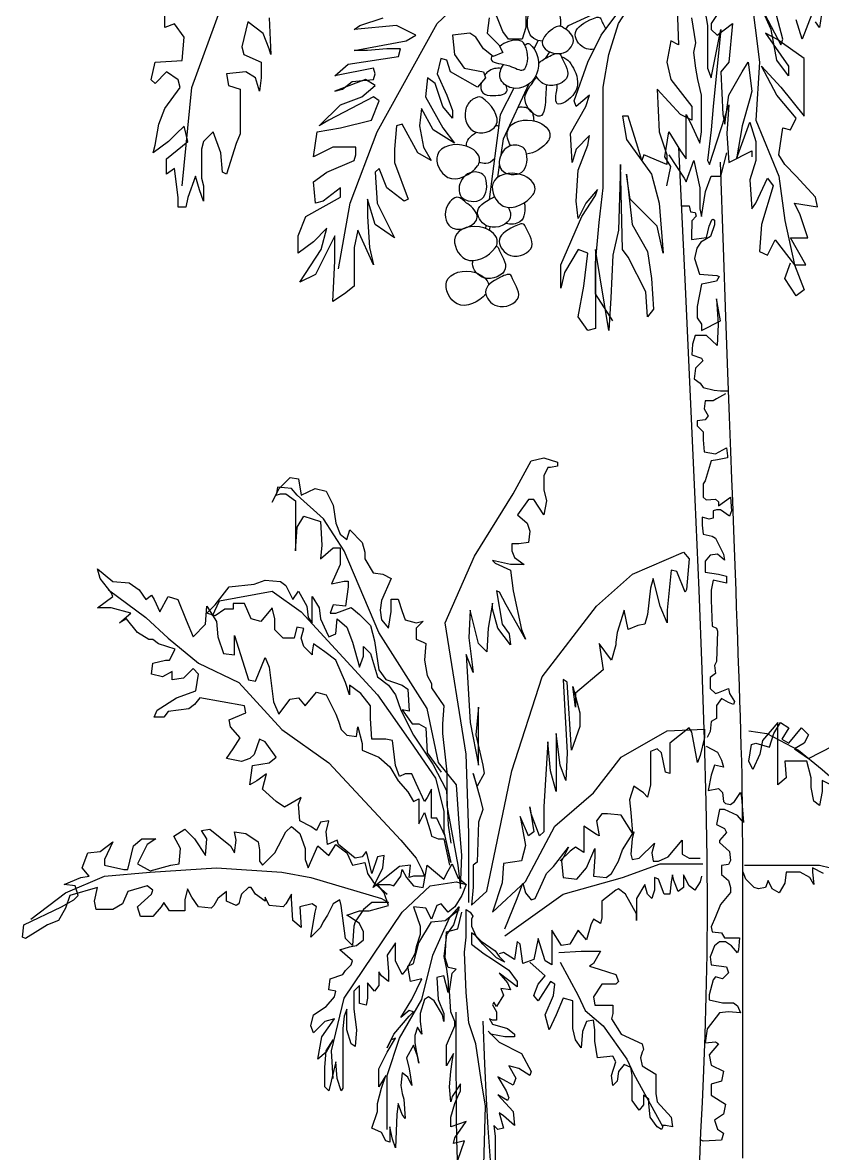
# Model space of a CAD drawing. Header units: metres. Extents: x -109 to 591, y -5 to 592.
# Drawn here: x 575.057 to 576.32, y 7.606 to 9.392 of the extents above; entities that cross this region are included whole.
import ezdxf

# ---------------------------------------------------------------- set-up
doc = ezdxf.new("R2010")
doc.units = ezdxf.units.M
doc.header["$LTSCALE"] = 0.03
doc.layers.add('ARBOLES', color=118, linetype='Continuous')

# ---------------------------------------------------------------- blocks, each defined once
blk = doc.blocks.new('palm1')
at = {"layer": 'ARBOLES', "color": 92}
for points in [[(296.4669, 22.1412), (296.4415, 22.2852), (296.3822, 22.4418), (296.2508, 22.6789), (296.0983, 22.8228)], [(296.056, 22.7085), (296.056, 22.6704), (296.0644, 22.645), (296.0941, 22.645), (296.1068, 22.6619), (296.1322, 22.7254)], [(296.1365, 22.6916), (296.1407, 22.6577), (296.1153, 22.6323), (296.1068, 22.6154), (296.128, 22.6069), (296.1492, 22.6238), (296.1661, 22.6492), (296.1788, 22.6577), (296.2169, 22.6535), (296.2127, 22.6111), (296.1915, 22.5815), (296.1492, 22.573), (296.1449, 22.5603), (296.1619, 22.5392), (296.2212, 22.573), (296.2297, 22.5984), (296.2424, 22.6027), (296.2508, 22.5688), (296.2297, 22.5222), (296.2169, 22.4884), (296.2169, 22.4714), (296.2381, 22.4968), (296.2551, 22.5476), (296.272, 22.5603), (296.2763, 22.518), (296.2381, 22.4503), (296.2127, 22.4164), (296.2593, 22.446), (296.2847, 22.4926), (296.289, 22.4545), (296.2805, 22.4079), (296.2635, 22.3783), (296.2932, 22.3952), (296.3271, 22.4587), (296.3398, 22.4545), (296.344, 22.4037), (296.344, 22.3741), (296.3144, 22.2936), (296.3229, 22.2894), (296.361, 22.319), (296.3779, 22.3614), (296.3864, 22.3529), (296.3822, 22.2852), (296.344, 22.209), (296.3864, 22.2386), (296.4033, 22.2936), (296.4033, 22.2555), (296.3991, 22.1878), (296.3906, 22.1497), (296.4245, 22.2259), (296.433, 22.1878), (296.433, 22.1497), (296.433, 22.1031), (296.4542, 22.0862), (296.4796, 22.0693), (296.4754, 22.1582), (296.4754, 22.2132), (296.5177, 22.1285), (296.5516, 22.1116), (296.505, 22.1836), (296.4923, 22.2301), (296.522, 22.2005), (296.5558, 22.1751), (296.5558, 22.2132), (296.5389, 22.2555), (296.4626, 22.2979), (296.4626, 22.319), (296.5008, 22.2894), (296.5177, 22.2852), (296.522, 22.3317), (296.4923, 22.3529), (296.433, 22.3783), (296.4288, 22.391), (296.4288, 22.4079), (296.4796, 22.4079), (296.522, 22.3868), (296.5135, 22.4418), (296.4626, 22.4503), (296.3949, 22.4672), (296.3779, 22.5095), (296.3906, 22.518), (296.4881, 22.4672), (296.5092, 22.4545), (296.4626, 22.5011), (296.416, 22.518), (296.3864, 22.5434), (296.4076, 22.5561), (296.4754, 22.5307), (296.4584, 22.5349), (296.4372, 22.5519), (296.3906, 22.5561), (296.3864, 22.5688), (296.3906, 22.5815), (296.4754, 22.5646), (296.4457, 22.59), (296.3356, 22.6069), (296.3313, 22.6238), (296.361, 22.6238), (296.4033, 22.6196), (296.433, 22.6196), (296.3186, 22.6408), (296.2974, 22.6535), (296.3398, 22.6746), (296.433, 22.6662), (296.4203, 22.6746), (296.3694, 22.6916)], [(295.4078, 22.6999), (295.4121, 22.6702), (295.4205, 22.6829)], [(295.429, 22.6999), (295.4502, 22.6448), (295.4629, 22.6872)], [(296.1022, 20.6931), (296.0748, 20.7599), (296.0627, 20.7933), (296.0566, 20.7721), (296.0444, 20.7569), (296.0353, 20.7599), (296.0201, 20.7933), (296.011, 20.8146), (295.9958, 20.8298), (295.9624, 20.8723), (295.9654, 20.8662), (295.9776, 20.8419), (295.9745, 20.8055), (295.9441, 20.8024), (295.9229, 20.8267), (295.9046, 20.8692), (295.9046, 20.851), (295.9077, 20.8085), (295.8803, 20.8055), (295.8682, 20.8146), (295.853, 20.8419), (295.8439, 20.8662), (295.8195, 20.9057), (295.8226, 20.8905), (295.8256, 20.8571), (295.8226, 20.845), (295.8074, 20.848), (295.774, 20.8814), (295.78, 20.8601), (295.777, 20.8419), (295.7648, 20.8419), (295.7436, 20.851), (295.7132, 20.8875), (295.7132, 20.8753), (295.7132, 20.8571), (295.698, 20.848), (295.6737, 20.848)], [(296.1022, 20.6779), (295.9745, 20.769), (295.8439, 20.8055), (295.7618, 20.8358), (295.6676, 20.8358)], [(296.479, 20.3651), (296.4821, 20.4258), (296.4547, 20.5412), (296.3909, 20.6354), (296.3271, 20.7295), (296.2663, 20.7872), (296.2086, 20.7964), (296.1873, 20.7903), (296.1964, 20.766), (296.2116, 20.7417), (296.2268, 20.7295), (296.242, 20.7478), (296.2511, 20.7447), (296.2633, 20.7144), (296.2754, 20.7387), (296.3028, 20.7417), (296.2876, 20.6992), (296.2876, 20.6809), (296.2967, 20.6536), (296.2997, 20.6384), (296.318, 20.605), (296.3271, 20.5929), (296.3423, 20.6232), (296.3423, 20.6506), (296.3423, 20.6627), (296.3605, 20.6354), (296.3575, 20.5989), (296.3575, 20.5777), (296.3727, 20.5898), (296.3787, 20.5989), (296.3787, 20.5777), (296.3787, 20.5686), (296.3879, 20.5564), (296.4031, 20.5746), (296.4031, 20.5412), (296.4061, 20.5261), (296.4213, 20.5291), (296.4213, 20.5686), (296.4334, 20.5564), (296.4334, 20.5169), (296.4274, 20.4714), (296.4304, 20.4349), (296.4395, 20.441), (296.4486, 20.4714), (296.4486, 20.5169), (296.4547, 20.5018), (296.4578, 20.4744), (296.4578, 20.4228), (296.4578, 20.3833), (296.4578, 20.3438), (296.4608, 20.3378), (296.4699, 20.3651), (296.473, 20.4015), (296.4882, 20.3378), (296.4973, 20.3469), (296.4973, 20.3894), (296.4942, 20.4258), (296.479, 20.4501), (296.4942, 20.4228), (296.5125, 20.4076), (296.5033, 20.4562), (296.476, 20.4957), (296.4973, 20.4896), (296.5216, 20.4653), (296.5277, 20.4805), (296.5216, 20.5048), (296.4942, 20.523), (296.476, 20.5443), (296.473, 20.5564), (296.4882, 20.5595), (296.4851, 20.5838), (296.4578, 20.5929), (296.4517, 20.602), (296.4395, 20.6141), (296.4365, 20.6232), (296.4638, 20.6475), (296.4426, 20.6536), (296.4274, 20.6566), (296.4122, 20.6688), (296.4122, 20.687), (296.4213, 20.7052), (296.4395, 20.7174), (296.4486, 20.7235), (296.4213, 20.7326), (296.4, 20.7326), (296.3575, 20.7447), (296.3666, 20.7721), (296.3818, 20.7903), (296.3544, 20.7903), (296.3453, 20.7872), (296.3301, 20.8085), (296.3271, 20.8237), (296.318, 20.8055), (296.3028, 20.7872), (296.2815, 20.7842), (296.2724, 20.8328), (296.2359, 20.8024), (296.2268, 20.8207), (296.2177, 20.8358), (296.2055, 20.8055), (296.1873, 20.7903)], [(295.5764, 20.8328), (295.4123, 20.8328), (295.388, 20.8267)], [(295.4032, 20.8146), (295.4275, 20.8267), (295.4275, 20.8176), (295.4245, 20.7903), (295.4336, 20.8055), (295.4548, 20.8176), (295.4609, 20.8176), (295.4761, 20.8176), (295.4852, 20.8176), (295.4883, 20.7933), (295.5004, 20.7721), (295.5156, 20.7812), (295.5247, 20.7994), (295.5308, 20.7842), (295.546, 20.7812), (295.5551, 20.7842), (295.5734, 20.8024), (295.5795, 20.8176)], [(295.6706, 20.8085), (295.6737, 20.7964), (295.6858, 20.7781), (295.698, 20.7872), (295.7101, 20.8115), (295.7101, 20.8055), (295.7101, 20.7842), (295.7223, 20.7751), (295.7314, 20.7994), (295.7344, 20.8115), (295.7375, 20.7964), (295.7405, 20.769), (295.7527, 20.769), (295.7648, 20.8024), (295.774, 20.8055), (295.774, 20.7781), (295.777, 20.769), (295.78, 20.7599), (295.7892, 20.769), (295.7952, 20.7903), (295.8135, 20.7599), (295.8135, 20.7174), (295.8135, 20.7113), (295.8135, 20.7265), (295.8378, 20.769), (295.853, 20.7812), (295.8591, 20.7781), (295.8894, 20.7538), (295.8894, 20.7174), (295.8925, 20.7052), (295.9077, 20.7144), (295.9138, 20.7022), (295.9229, 20.6688), (295.9411, 20.6901), (295.9593, 20.6597), (295.9776, 20.6566), (295.9989, 20.6901), (295.9989, 20.6506), (295.9989, 20.6141), (296.014, 20.6232), (296.0292, 20.6718), (296.0384, 20.6263), (296.0627, 20.6172), (296.0688, 20.6597), (296.0748, 20.6658), (296.0809, 20.6263), (296.1052, 20.6415), (296.1143, 20.6384)], [(295.9806, 20.6202), (295.9411, 20.5473), (295.9259, 20.5139), (295.8864, 20.4805), (295.8347, 20.4076), (295.8195, 20.3742), (295.7557, 20.2588), (295.7588, 20.2527), (295.7679, 20.2588), (295.7831, 20.28), (295.7861, 20.3104), (295.7861, 20.3195), (295.7983, 20.3286), (295.7983, 20.3074), (295.8074, 20.2952), (295.8226, 20.3165), (295.8226, 20.3712), (295.8256, 20.3894), (295.8408, 20.3955), (295.853, 20.3803), (295.856, 20.359), (295.8651, 20.3499), (295.8682, 20.3712), (295.8591, 20.4015), (295.8651, 20.4137), (295.8986, 20.4106), (295.9046, 20.4471), (295.9046, 20.4714), (295.9077, 20.4926), (295.9229, 20.4896), (295.932, 20.4683), (295.935, 20.4319), (295.9472, 20.4501), (295.9533, 20.4744), (295.9533, 20.52), (295.9533, 20.5352), (295.9745, 20.5412), (295.9897, 20.5048), (296.0049, 20.4714), (296.014, 20.5048), (295.9958, 20.5473), (295.9928, 20.5716), (296.0019, 20.5777), (296.0292, 20.5352), (296.0384, 20.5473), (296.0292, 20.5716), (296.014, 20.5898), (296.0201, 20.5959), (296.0475, 20.6202)]]:
    blk.add_lwpolyline(points, dxfattribs=at)
at = {"layer": 'ARBOLES', "color": 72}
for points in [[(296.81, 22.3231), (296.7888, 22.539), (296.7253, 22.7126)], [(296.6194, 22.6914), (296.6151, 22.611), (296.6194, 22.6237), (296.6321, 22.6575), (296.666, 22.6829), (296.6787, 22.6279), (296.6745, 22.611), (296.6363, 22.594), (296.6363, 22.5602), (296.6406, 22.5305), (296.649, 22.5602), (296.6702, 22.5729), (296.7126, 22.5686), (296.7083, 22.5432), (296.6829, 22.5348), (296.6829, 22.5221), (296.6829, 22.5009), (296.6829, 22.4543), (296.6829, 22.4374), (296.6914, 22.4162), (296.7126, 22.3485), (296.7211, 22.3527), (296.7253, 22.3951), (296.7422, 22.4416), (296.7634, 22.4205), (296.7676, 22.4035), (296.7676, 22.34), (296.7634, 22.3231), (296.7634, 22.2892), (296.7719, 22.3146), (296.7804, 22.3443), (296.7973, 22.2977), (296.8015, 22.2765), (296.8185, 22.2765), (296.8185, 22.2977), (296.827, 22.3612), (296.8439, 22.3485), (296.8439, 22.3824), (296.7973, 22.4205), (296.8058, 22.4543), (296.8227, 22.4374), (296.8397, 22.4205), (296.8736, 22.3951), (296.8693, 22.412), (296.8608, 22.4586), (296.8481, 22.4924), (296.8142, 22.539), (296.8185, 22.5559), (296.8439, 22.5729), (296.8693, 22.5475), (296.8778, 22.5559), (296.8693, 22.594), (296.81, 22.5983), (296.8058, 22.6491), (296.827, 22.6787), (296.8481, 22.6702), (296.8481, 22.6956)], [(295.8653, 22.0269), (295.9035, 22.0862), (295.9035, 22.1539), (295.895, 22.2428), (295.8865, 22.319), (295.8865, 22.463), (295.8865, 22.5392), (295.8738, 22.6111), (295.8526, 22.6789), (295.7721, 22.8059)], [(295.7255, 22.7508), (295.7213, 22.6323), (295.7383, 22.6408), (295.7467, 22.5942), (295.7383, 22.5561), (295.6917, 22.4968), (295.6917, 22.4672), (295.7171, 22.4799), (295.7679, 22.5349), (295.7637, 22.4418), (295.7467, 22.391), (295.7467, 22.3698), (295.7976, 22.391), (295.8018, 22.3783), (295.8103, 22.4079), (295.8315, 22.4757), (295.8442, 22.4757), (295.8357, 22.4249), (295.7806, 22.3487), (295.7637, 22.2852), (295.7552, 22.1751), (295.7679, 22.2344), (295.8272, 22.2936), (295.8315, 22.3233), (295.8357, 22.3487), (295.823, 22.2386), (295.7891, 22.1793), (295.7806, 22.1201), (295.7764, 22.0523), (295.7891, 22.0354), (295.7933, 22.0904), (295.8315, 22.1666), (295.8442, 22.1836), (295.8484, 22.3698), (295.8526, 22.2259), (295.8653, 22.1709), (295.8696, 22.0777), (295.8738, 22.0058), (295.9035, 22.1836), (295.9035, 22.1074), (295.9035, 22.01), (295.9204, 22.0058), (295.9416, 22.0354), (295.9289, 22.1031), (295.9204, 22.1751), (295.9416, 22.1836), (295.9712, 22.1328), (295.9797, 22.0989), (295.9797, 22.1497), (295.9331, 22.2555), (295.9035, 22.3021), (295.8992, 22.3148), (295.9246, 22.2852), (295.9416, 22.2513), (295.9458, 22.2894), (295.9416, 22.3571), (295.9204, 22.4122), (295.9162, 22.4333), (295.9458, 22.4037), (295.9543, 22.3741), (295.9585, 22.4376), (295.9246, 22.4968), (295.9162, 22.5222), (295.9458, 22.4968), (295.9501, 22.5095), (295.9204, 22.5942), (295.8908, 22.6535), (295.8569, 22.7)], [(295.573, 22.827), (295.5434, 22.5942), (295.5519, 22.4672), (295.501, 22.3444), (295.4883, 22.2471), (295.4671, 22.1497), (295.4417, 22.1497), (295.4756, 22.209), (295.4629, 22.209), (295.4375, 22.209), (295.4544, 22.2598), (295.4671, 22.2852), (295.4163, 22.2767), (295.4205, 22.2979), (295.4629, 22.3444), (295.4883, 22.3698), (295.501, 22.391), (295.4926, 22.4503), (295.4756, 22.446), (295.4629, 22.4714), (295.5053, 22.5222), (295.5392, 22.5857), (295.4968, 22.5392), (295.446, 22.4757), (295.446, 22.6027), (295.5053, 22.645), (295.5307, 22.6577), (295.4798, 22.5857), (295.4798, 22.5646), (295.5053, 22.5984), (295.518, 22.6662), (295.5392, 22.7127), (295.4968, 22.6323), (295.4926, 22.645), (295.5095, 22.7085)], [(295.5942, 22.7635), (295.6493, 22.6789), (295.6493, 22.6662), (295.6366, 22.6535), (295.6027, 22.6789), (295.6112, 22.5942), (295.6281, 22.573), (295.6239, 22.4799), (295.6196, 22.4587), (295.6112, 22.5222), (295.5815, 22.573), (295.5688, 22.5942), (295.5603, 22.5307), (295.5646, 22.5138), (295.5815, 22.4545), (295.5942, 22.3825), (295.5646, 22.463), (295.5519, 22.4206), (295.5519, 22.3783), (295.5646, 22.336), (295.5603, 22.2725), (295.5519, 22.2852), (295.5264, 22.3402), (295.5137, 22.3233), (295.5392, 22.2386), (295.5434, 22.1793), (295.5264, 22.1709), (295.5095, 22.2047), (295.4671, 22.1497), (295.446, 22.0947), (295.4629, 22.082), (295.4883, 22.1201), (295.4756, 22.1539)], [(296.7434, 21.3795), (296.7282, 21.4129), (296.6128, 21.4342), (296.5489, 21.3886), (296.3818, 21.2064), (296.3088, 21.1031), (296.2541, 21.0241), (296.2359, 20.9512), (296.2359, 20.9057), (296.2207, 20.8389), (296.2329, 20.8966), (296.2511, 20.9361), (296.2633, 20.9361), (296.2633, 20.9877), (296.2633, 20.9998), (296.2724, 20.9816), (296.2785, 20.9725), (296.2967, 21.012), (296.3058, 21.0333), (296.321, 21.0333), (296.3332, 21.0272), (296.3423, 21.0515), (296.3484, 21.1061), (296.3635, 21.1092), (296.3939, 21.1092), (296.397, 21.1547), (296.397, 21.1821), (296.4183, 21.2094), (296.4426, 21.2276), (296.4426, 21.2064), (296.4517, 21.2337), (296.473, 21.2823), (296.4973, 21.3005), (296.5216, 21.3187), (296.5246, 21.3005), (296.5246, 21.2944), (296.5429, 21.3127), (296.5489, 21.3309), (296.5429, 21.3521), (296.5581, 21.3552), (296.5641, 21.3309), (296.5884, 21.3309), (296.6067, 21.3491), (296.6067, 21.3734), (296.6128, 21.3977), (296.6371, 21.3673), (296.6583, 21.3734), (296.6735, 21.4068), (296.6979, 21.4068), (296.6979, 21.3947), (296.7039, 21.3947), (296.7161, 21.3947), (296.7374, 21.3795), (296.7556, 21.3856), (296.7374, 21.4038), (296.707, 21.4433), (296.6523, 21.4493), (296.628, 21.4584), (296.5945, 21.4554), (296.5824, 21.4463), (296.5672, 21.4159), (296.555, 21.4342), (296.5368, 21.4007), (296.5337, 21.3764), (296.5246, 21.3643), (296.5246, 21.3947), (296.5246, 21.422), (296.5094, 21.3977), (296.5064, 21.3734), (296.4942, 21.3461), (296.4882, 21.3339), (296.473, 21.34), (296.4699, 21.3734), (296.4486, 21.3552), (296.4365, 21.3218), (296.4213, 21.2671), (296.4122, 21.2914), (296.4122, 21.3127), (296.397, 21.2975), (296.3818, 21.2459), (296.3575, 21.2276), (296.3423, 21.2064), (296.3301, 21.173), (296.3028, 21.1183), (296.2602, 21.0545), (296.2298, 20.9968), (296.2268, 20.9209), (296.2207, 20.8814)], [(296.3605, 20.2527), (296.3605, 20.3712), (296.3332, 20.4532), (296.2845, 20.5382), (296.2602, 20.6354), (296.2237, 20.7174), (296.2025, 20.7417), (296.2146, 20.7022), (296.2298, 20.6809), (296.2359, 20.6324), (296.2298, 20.605), (296.2268, 20.5777), (296.2268, 20.5534), (296.2359, 20.5898), (296.2511, 20.5868), (296.2481, 20.5382), (296.2359, 20.5078), (296.2359, 20.4896), (296.2389, 20.5048), (296.2572, 20.5352), (296.2693, 20.5443), (296.2785, 20.5382), (296.2876, 20.5078), (296.2876, 20.4896), (296.2845, 20.4623), (296.2936, 20.4775), (296.2997, 20.4592), (296.2997, 20.444), (296.2967, 20.4258), (296.2906, 20.3985), (296.2936, 20.4137), (296.3028, 20.438), (296.318, 20.4106), (296.3119, 20.3863), (296.3058, 20.3499), (296.3149, 20.3681), (296.3271, 20.3772), (296.3301, 20.3499), (296.3271, 20.3317), (296.324, 20.3195), (296.321, 20.277), (296.3271, 20.2861), (296.3362, 20.3104), (296.3392, 20.2861), (296.3423, 20.2132), (296.3484, 20.2315), (296.3544, 20.2588), (296.3544, 20.2254), (296.3635, 20.2284), (296.3727, 20.2466), (296.3939, 20.2557), (296.3818, 20.2922), (296.3818, 20.3104), (296.3727, 20.3438), (296.3635, 20.3712), (296.3635, 20.3712), (296.3787, 20.3469), (296.3787, 20.3863), (296.3605, 20.4228), (296.3423, 20.4532), (296.3514, 20.4501), (296.3605, 20.4319), (296.3453, 20.4623), (296.3119, 20.5018), (296.3028, 20.5109), (296.3119, 20.5139), (296.3301, 20.4987), (296.3058, 20.5382), (296.2845, 20.5838), (296.3088, 20.5777), (296.3149, 20.6111), (296.3028, 20.6172), (296.2906, 20.6627), (296.2633, 20.7083), (296.2329, 20.7113), (296.2025, 20.7356)]]:
    blk.add_lwpolyline(points, dxfattribs=at)
at = {"layer": 'ARBOLES', "color": 108}
for points in [[(295.7467, 22.3233), (295.7383, 22.3656), (295.751, 22.3868), (295.7425, 22.4418), (295.7171, 22.3995), (295.7044, 22.3825), (295.7044, 22.4587), (295.7044, 22.4799), (295.6959, 22.463), (295.6747, 22.4164), (295.6705, 22.4418), (295.6705, 22.5222), (295.6789, 22.5561), (295.6832, 22.5815), (295.6874, 22.6154), (295.6832, 22.6365), (295.6917, 22.6916)], [(295.6662, 22.7254), (295.6578, 22.6746), (295.6578, 22.6238), (295.6578, 22.5815), (295.6493, 22.5603), (295.6281, 22.6662), (295.6451, 22.4968), (295.6493, 22.446), (295.6578, 22.3783), (295.6535, 22.3698), (295.6112, 22.5011), (295.6154, 22.4376), (295.6112, 22.3741), (295.5603, 22.3995), (295.5603, 22.3868)], [(295.7425, 22.391), (295.7086, 22.3402), (295.7044, 22.3317), (295.6874, 22.3783), (295.6747, 22.319), (295.6747, 22.2725), (295.6705, 22.2555), (295.662, 22.3106), (295.6493, 22.3444), (295.6281, 22.3444), (295.6154, 22.3952)], [(296.9714, 21.4372), (296.8893, 21.3764), (296.8407, 21.3309), (296.7738, 21.2762), (296.6857, 21.2337), (296.5915, 21.1304), (296.4882, 21.0575), (296.3301, 20.8875), (296.2967, 20.848), (296.2845, 20.8237), (296.2785, 20.8085), (296.2906, 20.8085), (296.3028, 20.8085), (296.3119, 20.8055), (296.3088, 20.8328), (296.3332, 20.8298), (296.3909, 20.7842), (296.3696, 20.8267), (296.3666, 20.8541), (296.3818, 20.851), (296.3939, 20.8146), (296.4031, 20.8541), (296.4061, 20.8632), (296.4152, 20.851), (296.4304, 20.848), (296.4669, 20.8784), (296.4699, 20.8875), (296.4912, 20.8784), (296.4942, 20.9057), (296.4882, 20.93), (296.5064, 20.927), (296.5155, 20.9087), (296.5277, 20.9178), (296.552, 20.93), (296.555, 20.9664), (296.5489, 20.9816), (296.5854, 20.9604), (296.6036, 20.9725), (296.634, 20.9998), (296.6249, 21.0333), (296.6462, 21.0181), (296.6614, 21.009), (296.6553, 21.0515), (296.6188, 21.0575), (296.6036, 21.0697), (296.628, 21.1031), (296.6401, 21.1092), (296.6523, 21.0758), (296.6614, 21.0667), (296.6796, 21.0606), (296.713, 21.0667), (296.6979, 21.0879), (296.6827, 21.1122), (296.7039, 21.1365), (296.707, 21.1517), (296.6705, 21.1669), (296.6735, 21.1821), (296.7708, 21.2003), (296.7829, 21.1851), (296.7951, 21.176), (296.8407, 21.1699), (296.8498, 21.1578), (296.8711, 21.1578), (296.865, 21.173), (296.8225, 21.2003), (296.7799, 21.2155), (296.7738, 21.2519), (296.786, 21.2641), (296.8073, 21.2428), (296.8316, 21.2398), (296.8316, 21.258), (296.8528, 21.2459), (296.8772, 21.2519), (296.8741, 21.2762), (296.8468, 21.2823), (296.8377, 21.2823), (296.8255, 21.3066), (296.862, 21.3187), (296.8741, 21.3279), (296.8832, 21.3279), (296.9076, 21.343), (296.9319, 21.3734), (296.9471, 21.3643), (296.9227, 21.3856), (296.9653, 21.3977), (296.9957, 21.3977), (296.9623, 21.422), (296.9653, 21.4311), (296.9896, 21.4615), (296.9957, 21.4827), (296.9623, 21.4554), (296.9258, 21.4524), (296.9045, 21.4372), (296.8893, 21.4159), (296.8772, 21.425), (296.8711, 21.4159), (296.8589, 21.3886), (296.8407, 21.422), (296.8194, 21.4159), (296.8012, 21.3704), (296.786, 21.3339), (296.7586, 21.3613), (296.7556, 21.4007), (296.7343, 21.3673), (296.7313, 21.3339), (296.7191, 21.2975), (296.6948, 21.2944), (296.6948, 21.337), (296.6735, 21.2671), (296.6644, 21.2398), (296.6492, 21.2367), (296.628, 21.2884), (296.6188, 21.2671), (296.6097, 21.1912), (296.5976, 21.1638), (296.5732, 21.1973), (296.555, 21.2003), (296.5398, 21.1821), (296.5155, 21.2124), (296.4942, 21.2064), (296.473, 21.1638), (296.4669, 21.1487), (296.4608, 21.1304), (296.4486, 21.1183), (296.4274, 21.1153), (296.4243, 21.1365), (296.4152, 21.1001), (296.4152, 21.0849), (296.3787, 21.0697), (296.3544, 21.0484), (296.3362, 21.0181), (296.3149, 20.9938), (296.3028, 20.9725), (296.2906, 20.9786), (296.2906, 20.9239), (296.2785, 20.9482), (296.2663, 20.9087), (296.2633, 20.8966), (296.2481, 20.8905), (296.2359, 20.8905), (296.2237, 20.8328)], [(295.5672, 21.1278), (295.5277, 21.1218), (295.4578, 21.0853), (295.4061, 21.0428), (295.3605, 21.0033)], [(295.3757, 21.0033), (295.4061, 21.0185), (295.4061, 20.9942), (295.4122, 20.9638), (295.4244, 20.973), (295.4304, 21.0033), (295.4304, 21.0246), (295.4396, 21.061), (295.4882, 21.061), (295.4851, 21.0246), (295.5034, 21.0094), (295.5034, 21.0853), (295.5034, 21.1461), (295.5368, 21.1066), (295.5429, 21.0762), (295.5581, 21.0428), (295.5672, 21.061), (295.5611, 21.0975), (295.552, 21.1005), (295.5216, 21.0914), (295.5125, 21.1218), (295.4973, 21.1461), (295.4791, 21.1339), (295.4943, 21.1096), (295.4791, 21.1005), (295.4517, 21.1339), (295.4365, 21.1187), (295.4456, 21.1005), (295.4669, 21.0884), (295.4365, 21.0671), (295.3818, 21.0944)], [(296.1508, 20.098), (296.1447, 20.3046), (296.1538, 20.3623), (296.166, 20.4412), (296.1812, 20.4868), (296.1873, 20.5536), (296.1903, 20.6417), (296.1873, 20.6751), (296.1873, 20.7358), (296.1781, 20.7298), (296.1721, 20.7207), (296.1751, 20.7146), (296.1751, 20.6994), (296.166, 20.6781), (296.1538, 20.666), (296.1234, 20.6447), (296.1143, 20.6326), (296.1022, 20.6204), (296.1204, 20.6295), (296.1326, 20.6417), (296.1508, 20.6599), (296.166, 20.6781), (296.1751, 20.6842), (296.1751, 20.6599), (296.1478, 20.6387), (296.1295, 20.6265), (296.0931, 20.6022), (296.0748, 20.5779), (296.0748, 20.5658), (296.1143, 20.5961), (296.0961, 20.5749), (296.09, 20.5597), (296.1113, 20.5627), (296.1052, 20.5475), (296.1204, 20.5232), (296.1265, 20.5324), (296.1295, 20.5263), (296.1204, 20.5111), (296.1204, 20.4929), (296.1295, 20.4929), (296.1356, 20.4959), (296.1295, 20.4838), (296.0961, 20.4746), (296.0809, 20.4625), (296.0809, 20.4564), (296.1022, 20.4564), (296.1174, 20.4595), (296.1326, 20.4625), (296.1386, 20.4686), (296.1143, 20.4443), (296.0657, 20.42), (296.0444, 20.3805), (296.0475, 20.3714), (296.0718, 20.3866), (296.0931, 20.3926), (296.0779, 20.3653), (296.0839, 20.3501), (296.1052, 20.3623), (296.1174, 20.3683), (296.0991, 20.338), (296.0931, 20.3228), (296.0961, 20.3167), (296.1174, 20.3289), (296.0839, 20.2924), (296.0809, 20.262), (296.1052, 20.2833), (296.1143, 20.2894), (296.1052, 20.256), (296.1174, 20.2529), (296.1265, 20.262), (296.1234, 20.2378), (296.1234, 20.1861)], [(296.2055, 20.1859), (296.1903, 20.2284), (296.2025, 20.2254), (296.2146, 20.2223), (296.2116, 20.2345), (296.1873, 20.2709), (296.2207, 20.2588), (296.2207, 20.28), (296.2116, 20.3104), (296.2055, 20.3256), (296.1994, 20.3378), (296.1994, 20.3529), (296.2177, 20.3256), (296.2207, 20.3135), (296.2237, 20.3469), (296.2207, 20.3803), (296.2177, 20.4015), (296.2146, 20.4198), (296.2298, 20.3924), (296.2298, 20.438), (296.2116, 20.4805), (296.2116, 20.4896), (296.2207, 20.5109), (296.2237, 20.5564), (296.2177, 20.5959), (296.2086, 20.605), (296.2268, 20.6081), (296.2329, 20.6293), (296.2298, 20.687), (296.2055, 20.6931), (296.1964, 20.7295)]]:
    blk.add_lwpolyline(points, dxfattribs=at)
at = {"layer": 'ARBOLES'}
for points in [[(295.9687, 22.6667), (295.9628, 22.6751), (295.8143, 22.7433)], [(296.0291, 22.6419), (296.0384, 22.6238)], [(296.013, 22.6027), (296.0032, 22.6169)], [(296.1104, 22.3913), (296.1052, 22.4259), (296.0486, 22.5474)], [(296.0828, 22.537), (296.1127, 22.4786), (296.1363, 22.2931)], [(296.1179, 22.3416), (296.1139, 22.3683)], [(296.1244, 22.2984), (296.1243, 22.2991)], [(296.1356, 22.2242), (296.1343, 22.2328)], [(296.1435, 22.2364), (296.1444, 22.2294)], [(296.1426, 22.1171), (296.1424, 22.12)], [(296.1449, 22.1205), (296.1449, 22.1197)], [(296.1449, 22.0851), (296.1449, 22.0834), (296.1447, 22.0853)]]:
    blk.add_lwpolyline(points, dxfattribs=at)
at = {"layer": 'ARBOLES', "color": 33}
for points in [[(295.7213, 22.408), (295.7075, 22.1173), (295.6955, 21.8607), (295.6852, 21.6349), (295.6767, 21.4363), (295.6699, 21.2619), (295.6647, 21.1081), (295.6611, 20.9718), (295.6591, 20.8494), (295.6586, 20.7382), (295.6594, 20.6369), (295.6611, 20.5445), (295.6636, 20.4602), (295.6666, 20.3831), (295.6697, 20.3123), (295.6728, 20.247), (295.6755, 20.1862)], [(295.6302, 22.3749), (295.6235, 22.1879), (295.618, 22.0356), (295.6136, 21.9135), (295.6101, 21.8167), (295.6072, 21.7405), (295.605, 21.6802), (295.6032, 21.631), (295.6016, 21.5883), (295.6001, 21.548), (295.5986, 21.5092), (295.5973, 21.4717), (295.5959, 21.4352), (295.5947, 21.3996), (295.5934, 21.3646), (295.5922, 21.33), (295.5909, 21.2956), (295.5897, 21.2613), (295.5885, 21.227), (295.5873, 21.193), (295.5862, 21.1592), (295.5852, 21.1259), (295.5843, 21.093), (295.5834, 21.0607), (295.5827, 21.029), (295.5822, 20.9981), (295.5818, 20.9678), (295.5815, 20.938), (295.5813, 20.9084), (295.5812, 20.879), (295.5811, 20.8497), (295.5811, 20.8201), (295.5811, 20.7903), (295.5811, 20.76), (295.5811, 20.7296), (295.5811, 20.6991), (295.5811, 20.6688), (295.5811, 20.6391), (295.5811, 20.61), (295.5811, 20.5818), (295.5811, 20.5548), (295.5811, 20.5291), (295.5811, 20.5046), (295.5811, 20.4811), (295.5811, 20.4585), (295.5811, 20.4366), (295.5811, 20.4152), (295.5811, 20.3941), (295.5811, 20.3733), (295.5811, 20.3524), (295.5811, 20.3316), (295.5811, 20.3109), (295.5811, 20.2903), (295.5811, 20.2698), (295.5811, 20.2495), (295.5811, 20.2295), (295.5811, 20.2097), (295.5811, 20.1903)], [(295.7148, 22.2792), (295.6979, 22.2792), (295.6949, 22.2662), (295.6849, 22.2643), (295.6829, 22.2563), (295.6919, 22.2464), (295.6929, 22.2106), (295.6929, 22.2056), (295.6601, 22.2096), (295.6541, 22.2344), (295.6481, 22.2484), (295.6451, 22.2503), (295.6422, 22.2474), (295.6422, 22.2374), (295.6511, 22.2116), (295.672, 22.1996), (295.681, 22.1867), (295.6859, 22.1639), (295.675, 22.1291), (295.6372, 22.1261), (295.6322, 22.1241), (295.6382, 22.1142), (295.663, 22.1092), (295.671, 22.1072), (295.68, 22.0585), (295.68, 22.0336), (295.671, 22.0197), (295.671, 22.0058), (295.6292, 22.0267), (295.6382, 22.0754), (295.6342, 22.0187), (295.6362, 21.973), (295.6601, 21.9949), (295.6849, 21.9949), (295.6909, 21.976), (295.6919, 21.9521), (295.671, 21.9452), (295.668, 21.9392), (295.6839, 21.9233), (295.6869, 21.8995), (295.674, 21.8905), (295.667, 21.8806), (295.6432, 21.8746), (295.6292, 21.8736), (295.6113, 21.8736)], [(295.6185, 21.867), (295.6383, 21.856), (295.6449, 21.8516), (295.6581, 21.8516), (295.6625, 21.8516), (295.6647, 21.834), (295.6559, 21.8187), (295.6625, 21.8099), (295.6801, 21.8077), (295.6801, 21.7967), (295.6669, 21.7835), (295.6669, 21.7659), (295.6647, 21.7395), (295.6405, 21.7351), (295.6163, 21.7483), (295.6141, 21.7307), (295.6141, 21.7263), (295.6361, 21.7219), (295.6493, 21.7197), (295.6625, 21.6757), (295.6669, 21.6691), (295.6669, 21.6405), (295.6603, 21.634), (295.6405, 21.6361), (295.6339, 21.6296), (295.6339, 21.6208), (295.6075, 21.6405), (295.6053, 21.6098), (295.6097, 21.5988), (295.6295, 21.612), (295.6383, 21.612), (295.6449, 21.6098), (295.6449, 21.5944), (295.6537, 21.5922), (295.6691, 21.5966), (295.6691, 21.579), (295.6669, 21.5592), (295.6471, 21.5548), (295.6405, 21.5504), (295.6229, 21.5152), (295.6207, 21.502), (295.6361, 21.5152), (295.6515, 21.513), (295.6625, 21.4998), (295.6625, 21.4756), (295.6339, 21.4712), (295.6163, 21.4668), (295.6163, 21.4514), (295.6449, 21.458), (295.6471, 21.447), (295.6493, 21.4361), (295.6493, 21.4141), (295.6471, 21.3569), (295.6383, 21.3525), (295.6361, 21.3459), (295.6383, 21.2799), (295.6427, 21.2711), (295.6405, 21.2535), (295.6515, 21.2448), (295.6515, 21.2206), (295.6405, 21.2096), (295.6339, 21.2118), (295.6119, 21.2206), (295.6097, 21.2096), (295.5987, 21.192), (295.6009, 21.1854), (295.6119, 21.1898), (295.6273, 21.1986), (295.6383, 21.1832), (295.6383, 21.1546), (295.6493, 21.148), (295.6515, 21.126), (295.6581, 21.1128)], [(295.6603, 21.0937), (295.6361, 21.0805), (295.6273, 21.0629), (295.6229, 21.0475), (295.6427, 21.0519), (295.6493, 21.03), (295.6559, 20.997), (295.6339, 21.0014), (295.6251, 20.9926), (295.6229, 20.9728), (295.6185, 20.9684), (295.6075, 20.9662), (295.5987, 20.9728), (295.5855, 20.9926), (295.5833, 20.9816), (295.5789, 20.9266), (295.5921, 20.942), (295.6207, 20.9552), (295.6317, 20.9552), (295.6383, 20.9222), (295.6207, 20.9134), (295.6163, 20.9046), (295.6317, 20.887), (295.6317, 20.8826), (295.6097, 20.8628), (295.6075, 20.843), (295.6119, 20.8343), (295.6273, 20.8321), (295.6273, 20.8123), (295.6119, 20.7991), (295.6075, 20.7837), (295.6075, 20.7727), (295.6295, 20.7463), (295.6405, 20.7199), (295.6493, 20.6979), (295.6471, 20.6869), (295.6273, 20.6847), (295.6207, 20.6737), (295.6119, 20.6737), (295.5877, 20.6737), (295.5899, 20.6473), (295.5921, 20.6408), (295.6053, 20.6561), (295.6185, 20.6649), (295.6317, 20.6649), (295.6427, 20.6561), (295.6515, 20.632), (295.6493, 20.6144), (295.6163, 20.61), (295.6119, 20.5968), (295.6251, 20.5836), (295.6405, 20.588), (295.6449, 20.5814), (295.6537, 20.5484), (295.6537, 20.5374), (295.6251, 20.5308), (295.6009, 20.5308), (295.5921, 20.5242), (295.5855, 20.5088), (295.6119, 20.511), (295.6317, 20.5088), (295.6581, 20.4736), (295.6625, 20.4429), (295.6405, 20.4451), (295.6339, 20.4407), (295.6537, 20.4165), (295.6493, 20.3945), (295.6229, 20.3813), (295.6273, 20.3593), (295.6493, 20.3527), (295.6493, 20.3285), (295.6185, 20.3087), (295.6229, 20.2867), (295.6427, 20.2735), (295.6361, 20.2538), (295.6229, 20.245), (295.6273, 20.2296), (295.6669, 20.2274), (295.6713, 20.2296)], [(296.1506, 20.491), (296.1469, 20.397), (296.1432, 20.3197), (296.1396, 20.2566), (296.1361, 20.2057), (296.1326, 20.1647)], [(296.2095, 20.5106), (296.2095, 20.4467), (296.2094, 20.387), (296.2091, 20.3314), (296.2087, 20.2796), (296.2079, 20.2314), (296.2067, 20.1864)]]:
    blk.add_lwpolyline(points, dxfattribs=at)
at = {"layer": 'ARBOLES', "color": 104}
blk.add_lwpolyline([(296.1811, 20.7512), (296.1811, 20.9031), (296.1872, 21.0762), (296.2328, 21.3647), (296.1689, 21.5105), (296.0839, 21.6472), (296.0443, 21.7201), (296.017, 21.7262), (295.9866, 21.7171), (295.9866, 21.7079), (296.0018, 21.7049), (296.0079, 21.7049), (296.017, 21.6867), (296.017, 21.6563), (296.0109, 21.632), (296.017, 21.6016), (296.0383, 21.635), (296.0504, 21.635), (296.0747, 21.6016), (296.0535, 21.5834), (296.0474, 21.5652), (296.0504, 21.5409), (296.0717, 21.5379), (296.0869, 21.5379), (296.0869, 21.5227), (296.0808, 21.5075), (296.0595, 21.4923), (296.0899, 21.4923), (296.1294, 21.5014), (296.1234, 21.4953), (296.0899, 21.4802), (296.0839, 21.4346), (296.0656, 21.3496), (296.0565, 21.3283), (296.099, 21.4042), (296.1142, 21.4316), (296.1203, 21.4346), (296.1082, 21.3617), (296.093, 21.3404), (296.0899, 21.3162), (296.1173, 21.3526), (296.1294, 21.3951), (296.1294, 21.4073), (296.1386, 21.3526), (296.1416, 21.301), (296.1598, 21.3192), (296.1781, 21.3921), (296.1811, 21.3313), (296.172, 21.2554), (296.1872, 21.2949), (296.1781, 21.1461), (296.1598, 21.0519), (296.1598, 21.1157), (296.1598, 21.1795), (296.1659, 21.1187), (296.1507, 21.0519), (296.1477, 21.0337), (296.1629, 21.0064), (296.172, 21.0337), (296.1568, 20.9821), (296.1507, 20.9547), (296.1598, 20.9274), (296.1629, 20.8393), (296.172, 20.8332), (296.172, 20.7847), (296.175, 20.7452), (296.1416, 20.7755), (296.0869, 21.0398), (296.02, 21.2463), (295.9015, 21.4012), (295.8225, 21.471), (295.71, 21.5196), (295.6979, 21.5045), (295.704, 21.4376), (295.707, 21.4316), (295.7252, 21.4771), (295.7374, 21.4802), (295.7465, 21.3921), (295.7465, 21.3647), (295.7617, 21.4012), (295.7769, 21.4619), (295.783, 21.4407), (295.7891, 21.383), (295.7951, 21.3617), (295.8103, 21.3587), (295.8316, 21.3496), (295.8407, 21.3921), (295.8559, 21.3435), (295.859, 21.3222), (295.859, 21.3162), (295.8681, 21.2827), (295.8954, 21.3192), (295.8863, 21.2615), (295.9471, 21.2099), (295.9471, 21.1795), (295.9532, 21.225), (295.938, 21.1673), (295.938, 21.137), (295.9562, 21.0853), (295.9653, 21.2341), (295.9744, 21.2402), (295.9714, 21.1856), (295.9653, 21.0793), (295.9684, 21.0185), (295.9805, 21.0519), (295.9896, 21.1218), (295.9896, 21.061), (295.9896, 21.0064), (295.9896, 20.9942), (296.0018, 21.0398), (296.0079, 21.1036), (296.017, 20.9608), (296.017, 20.9213), (296.017, 20.9061), (296.0261, 20.897), (296.0443, 20.9456), (296.0474, 20.9608), (296.0383, 20.9061), (296.0504, 20.897), (296.0687, 20.9395), (296.0565, 20.8758), (296.0656, 20.8424), (296.1051, 20.8363), (296.1082, 20.7938), (296.1294, 20.73), (296.0565, 20.7968), (295.9927, 20.9183), (295.9076, 20.9912), (295.8468, 21.0701), (295.7465, 21.1278), (295.6645, 21.1309), (295.6645, 21.1127), (295.6736, 21.0732), (295.6796, 21.058), (295.6918, 21.1248), (295.6979, 21.1339), (295.7404, 21.1005), (295.7404, 21.058), (295.7404, 21.0337), (295.7495, 21.0367), (295.7587, 21.0793), (295.7678, 21.0884), (295.783, 21.0823), (295.783, 21.0094), (295.7891, 20.9821), (295.7982, 20.9912), (295.8194, 21.0064), (295.8286, 20.976), (295.8255, 20.9487), (295.8225, 20.9031), (295.8468, 20.9426), (295.8772, 20.9456), (295.8893, 20.9456), (295.9015, 20.9304), (295.8954, 20.897), (295.9015, 20.9001), (295.9289, 20.9183), (295.9289, 20.8727), (295.9289, 20.8606), (295.9471, 20.8727), (295.9592, 20.8636), (295.9805, 20.8424)], dxfattribs=at)
at = {"layer": 'ARBOLES', "color": 126}
for points in [[(296.6127, 21.629), (296.5975, 21.6593), (296.5732, 21.6836), (296.5549, 21.6806), (296.5488, 21.6442), (296.5184, 21.6593), (296.4941, 21.6533), (296.4789, 21.6229), (296.4729, 21.5834), (296.4637, 21.5591), (296.4485, 21.547), (296.4425, 21.5682), (296.4151, 21.5409), (296.409, 21.5196), (296.409, 21.5045), (296.3908, 21.4741), (296.3695, 21.471), (296.3513, 21.4619), (296.3726, 21.4133), (296.3756, 21.3921), (296.3726, 21.3708), (296.3574, 21.3526), (296.3513, 21.389), (296.3513, 21.4164), (296.3361, 21.4164), (296.327, 21.389), (296.3209, 21.3708), (296.2966, 21.3647), (296.2814, 21.3678), (296.2966, 21.3526), (296.2966, 21.3283), (296.2814, 21.3222), (296.2753, 21.3192), (296.2784, 21.2827), (296.2723, 21.2493), (296.2632, 21.2311), (296.2632, 21.222), (296.2358, 21.1825), (296.2388, 21.143), (296.2388, 21.1218), (296.2328, 21.0701), (296.2297, 21.0367), (296.2297, 20.9638), (296.2054, 20.8332), (296.1993, 20.7816), (296.1963, 20.8545), (296.2024, 20.9244), (296.2085, 21.0094), (296.248, 21.058), (296.2723, 21.1764), (296.3786, 21.3435), (296.4546, 21.5227), (296.5002, 21.5925), (296.558, 21.6442), (296.5701, 21.6593), (296.6005, 21.6624), (296.6035, 21.6442), (296.5944, 21.6472), (296.5823, 21.6472), (296.561, 21.632), (296.561, 21.5956), (296.561, 21.5227), (296.558, 21.5743), (296.5428, 21.5986), (296.5063, 21.5865), (296.5033, 21.5348), (296.5063, 21.5045), (296.4789, 21.5287), (296.4637, 21.5287), (296.4637, 21.4923), (296.482, 21.4498), (296.4546, 21.4559), (296.4455, 21.4559), (296.4455, 21.4437), (296.4516, 21.4012), (296.4789, 21.4042), (296.485, 21.386), (296.4729, 21.386), (296.4394, 21.3982), (296.4212, 21.383), (296.3969, 21.3587), (296.3878, 21.3253), (296.3786, 21.2615), (296.3635, 21.2402), (296.327, 21.2281), (296.3148, 21.219), (296.3118, 21.1704), (296.327, 21.1734), (296.3057, 21.143), (296.2905, 21.143), (296.2753, 21.1339), (296.2723, 21.0793), (296.2419, 21.0367)], [(297.1416, 20.7144), (297.0656, 20.7721), (296.9805, 20.8085), (296.8802, 20.8176), (296.7343, 20.8267), (296.5915, 20.8176), (296.5277, 20.8055), (296.3727, 20.7599), (296.3575, 20.7508), (296.3818, 20.7508), (296.3939, 20.7508), (296.4122, 20.7356), (296.4304, 20.7083), (296.4334, 20.6992), (296.4365, 20.6566), (296.4517, 20.6718), (296.4608, 20.7447), (296.4638, 20.7569), (296.479, 20.7478), (296.4912, 20.7235), (296.5003, 20.7083), (296.5064, 20.6961), (296.5277, 20.6749), (296.5185, 20.7295), (296.5155, 20.7417), (296.5246, 20.7478), (296.552, 20.7417), (296.5489, 20.6961), (296.5672, 20.7113), (296.5702, 20.7599), (296.5702, 20.769), (296.5824, 20.7478), (296.5884, 20.7417), (296.6188, 20.7447), (296.628, 20.7629), (296.628, 20.7538), (296.6492, 20.769), (296.6583, 20.7842), (296.6644, 20.7842), (296.6796, 20.769), (296.6827, 20.7599), (296.6857, 20.7478), (296.6918, 20.7447), (296.713, 20.7538), (296.713, 20.7751), (296.7313, 20.7599), (296.7404, 20.7447), (296.7465, 20.7387), (296.7738, 20.7417), (296.789, 20.7629), (296.7981, 20.7812), (296.8042, 20.7569), (296.8042, 20.7326), (296.8194, 20.7326), (296.8377, 20.7326), (296.8498, 20.7508), (296.8559, 20.7417), (296.8741, 20.7204), (296.9015, 20.7204), (296.9076, 20.7417), (296.8772, 20.769), (296.8741, 20.7781), (296.8863, 20.7872), (296.9288, 20.7751), (296.941, 20.7478), (296.9623, 20.7356), (296.9987, 20.7356), (297.0018, 20.7538), (296.9957, 20.7842), (297.0565, 20.766), (297.0656, 20.7387), (297.0808, 20.7113), (297.1051, 20.7022), (297.1537, 20.6718), (297.1598, 20.6749), (297.1568, 20.7022), (297.0747, 20.7417), (297.0474, 20.7569), (297.0382, 20.766), (297.0443, 20.7872), (297.0686, 20.7903), (297.0322, 20.8055), (297.0139, 20.8085), (297.0291, 20.8267), (297.017, 20.8601), (296.9896, 20.8632), (296.9623, 20.8844), (296.9805, 20.845), (296.9805, 20.8328), (296.9379, 20.8237), (296.9288, 20.8237), (296.9167, 20.8753), (296.8984, 20.8905), (296.868, 20.8905), (296.8863, 20.8784), (296.9076, 20.8358), (296.8802, 20.8207), (296.8346, 20.8328), (296.8164, 20.8358), (296.8133, 20.8692), (296.8285, 20.8966), (296.8042, 20.9118), (296.7829, 20.8905), (296.7586, 20.8541), (296.7556, 20.8905), (296.7678, 20.9087), (296.7495, 20.9118), (296.7039, 20.8753), (296.6948, 20.8601), (296.6918, 20.8875), (296.6948, 20.9057), (296.6705, 20.9027), (296.6431, 20.8844), (296.6401, 20.8662), (296.6401, 20.8419), (296.634, 20.8328), (296.6067, 20.8601), (296.5824, 20.9057), (296.5702, 20.9178), (296.552, 20.9027), (296.5398, 20.8692), (296.5398, 20.845), (296.5337, 20.8267), (296.5125, 20.8753), (296.4882, 20.8541), (296.473, 20.8784), (296.4486, 20.8601), (296.4365, 20.8328), (296.4091, 20.8389), (296.4031, 20.8146), (296.3909, 20.7964), (296.3605, 20.769)], [(295.9837, 20.6415), (295.935, 20.6445), (295.8925, 20.6445), (295.9077, 20.6172), (295.9168, 20.6111), (295.8955, 20.605), (295.8591, 20.5929), (295.853, 20.5777), (295.8591, 20.5716), (295.8894, 20.5716), (295.9077, 20.5443), (295.9046, 20.5261), (295.8651, 20.5261), (295.8651, 20.5078), (295.8682, 20.4957), (295.8469, 20.4623), (295.8013, 20.441), (295.7983, 20.4289), (295.8013, 20.4228), (295.8043, 20.4106), (295.8013, 20.3924), (295.7709, 20.3742), (295.7709, 20.3529), (295.7709, 20.3317), (295.7679, 20.3135), (295.7375, 20.28), (295.7344, 20.2588), (295.7496, 20.2618), (295.7588, 20.2618)]]:
    blk.add_lwpolyline(points, dxfattribs=at)
at = {"layer": 'ARBOLES', "color": 104}
for points, knots in [([(296.0197, 22.6404), (296.0265, 22.6407), (296.0502, 22.6472), (296.0575, 22.6935), (296.0401, 22.7217), (296.0236, 22.7294), (296.0223, 22.7299)], [0.0893167, 0.0893167, 0.0893167, 0.0893167, 0.1079303, 0.1556989, 0.1999244, 0.2037073, 0.2037073, 0.2037073, 0.2037073]), ([(295.9845, 22.7116), (295.9843, 22.7106), (295.9841, 22.7097), (295.9839, 22.7088), (295.9816, 22.6979), (295.9791, 22.6848), (295.98, 22.6731)], [0.25320737, 0.25320737, 0.25320737, 0.25320737, 0.25597691, 0.25597691, 0.25597691, 0.28938797, 0.28938797, 0.28938797, 0.28938797]), ([(296.1306, 22.609), (296.1324, 22.6049), (296.1337, 22.5912), (296.0939, 22.5917), (296.0531, 22.5639), (296.049, 22.6139), (296.0576, 22.6298), (296.0591, 22.6331), (296.0639, 22.6438), (296.0868, 22.6454), (296.1076, 22.6334), (296.1135, 22.6288)], [0.0758218, 0.0758218, 0.0758218, 0.0758218, 0.0909654, 0.1322765, 0.163188, 0.2095062, 0.2203612, 0.2203612, 0.2203612, 0.2555869, 0.2728532, 0.2728532, 0.2728532, 0.2728532])]:
    blk.add_open_spline(points, degree=3, knots=knots, dxfattribs=at)
at = {"layer": 'ARBOLES', "color": 92}
for points, knots in [([(295.9061, 22.6228), (295.9118, 22.6219), (295.9332, 22.6228), (295.9602, 22.6596), (295.9272, 22.6826), (295.8942, 22.6967), (295.8914, 22.6891), (295.8889, 22.682), (295.8844, 22.6745), (295.8809, 22.6671)], [0.0841148, 0.0841148, 0.0841148, 0.0841148, 0.0989275, 0.1383661, 0.1845461, 0.2085991, 0.2085991, 0.2085991, 0.2313288, 0.2313288, 0.2313288, 0.2313288]), ([(296.0583, 22.6313), (296.0547, 22.6346), (296.0512, 22.6367), (296.0481, 22.6343), (296.0302, 22.6204), (296.0154, 22.5634), (296.0782, 22.5246), (296.119, 22.5568), (296.1113, 22.5802), (296.1053, 22.5895)], [0.2552211, 0.2552211, 0.2552211, 0.2552211, 0.2669469, 0.2669469, 0.2669469, 0.335188, 0.3973759, 0.4307845, 0.4613566, 0.4613566, 0.4613566, 0.4613566]), ([(295.9785, 22.6066), (295.9782, 22.6066), (295.9778, 22.6065), (295.9774, 22.6064), (295.9642, 22.6025), (295.9448, 22.5743), (295.9355, 22.5276), (296.0002, 22.4849), (295.9879, 22.529), (295.9873, 22.545)], [0.2415713, 0.2415713, 0.2415713, 0.2415713, 0.2426918, 0.2426918, 0.2426918, 0.2842813, 0.3332464, 0.3782505, 0.4202868, 0.4202868, 0.4202868, 0.4202868]), ([(296.11, 22.5805), (296.1197, 22.5824), (296.1346, 22.5792), (296.1445, 22.5682), (296.1466, 22.5652)], [0.01459037, 0.01459037, 0.01459037, 0.01459037, 0.04252685, 0.05156097, 0.05156097, 0.05156097, 0.05156097]), ([(296.1538, 22.5493), (296.1559, 22.5406), (296.1544, 22.5232), (296.1257, 22.5197), (296.0929, 22.5239), (296.0984, 22.5391), (296.099, 22.543)], [0.0663066, 0.0663066, 0.0663066, 0.0663066, 0.08970241, 0.11456439, 0.14580135, 0.15684259, 0.15684259, 0.15684259, 0.15684259]), ([(296.0943, 22.2757), (296.0906, 22.2678), (296.0829, 22.2439), (296.1376, 22.2194), (296.1742, 22.2693), (296.1472, 22.2881), (296.126, 22.2983), (296.1243, 22.2991)], [0.0238737, 0.0238737, 0.0238737, 0.0238737, 0.048176, 0.0989275, 0.1383661, 0.1845461, 0.1885828, 0.1885828, 0.1885828, 0.1885828]), ([(296.1212, 22.1904), (296.1189, 22.1901), (296.1172, 22.1889), (296.1164, 22.1865), (296.1109, 22.1714), (296.0824, 22.1367), (296.1485, 22.1071), (296.1751, 22.1433), (296.1726, 22.1567), (296.1717, 22.159)], [0.201014, 0.201014, 0.201014, 0.201014, 0.2085991, 0.2085991, 0.2085991, 0.2567751, 0.3075265, 0.3469652, 0.3556622, 0.3556622, 0.3556622, 0.3556622]), ([(296.1439, 22.0863), (296.1586, 22.0687), (296.2094, 22.0423), (296.2491, 22.1267), (296.1736, 22.1454), (296.1394, 22.1178), (296.1375, 22.1057)], [0.0036388, 0.0036388, 0.0036388, 0.0036388, 0.0699595, 0.1240003, 0.1901202, 0.2285967, 0.2285967, 0.2285967, 0.2285967])]:
    blk.add_open_spline(points, degree=3, knots=knots, dxfattribs=at)
for points, start_tangent, end_tangent in [([(295.9762, 22.6716), (295.952, 22.6463), (295.9737, 22.6149), (296.0197, 22.633), (295.9979, 22.6668), (295.9762, 22.6716)], (-0.841341, -0.540504), (-0.841341, -0.540504)), ([(296.1446, 22.3403), (296.153, 22.2944), (296.1977, 22.2993), (296.1965, 22.3367), (296.1675, 22.3536), (296.1446, 22.3403)], (-0.302761, -0.953066), (-0.302761, -0.953066)), ([(296.1231, 22.1872), (296.1884, 22.1622), (296.2113, 22.2112), (296.1482, 22.2308), (296.1188, 22.1992), (296.1231, 22.1872)], (0.593454, -0.804868), (0.593454, -0.804868))]:
    blk.add_spline(points, degree=3, dxfattribs=dict(at, start_tangent=start_tangent, end_tangent=end_tangent))
blk.add_open_spline([(296.0526, 22.6777), (296.0537, 22.6783), (296.0549, 22.679), (296.056, 22.6798)], degree=3, dxfattribs=at)
at = {"layer": 'ARBOLES', "color": 108}
for points, knots in [([(296.0281, 22.5921), (296.0222, 22.5977), (296.0051, 22.6077), (295.9825, 22.6173), (295.9797, 22.6098), (295.9743, 22.5947), (295.9458, 22.56), (296.0066, 22.5327), (296.0299, 22.5561), (296.0339, 22.5649)], [0.1603922, 0.1603922, 0.1603922, 0.1603922, 0.1845461, 0.2085991, 0.2085991, 0.2085991, 0.2567751, 0.3075265, 0.3359743, 0.3359743, 0.3359743, 0.3359743]), ([(296.0111, 22.5444), (296.0117, 22.5378), (296.0126, 22.5132), (296.0158, 22.4539), (296.0732, 22.5105), (296.0438, 22.5447), (296.0361, 22.5572), (296.032, 22.5613)], [0.0352112, 0.0352112, 0.0352112, 0.0352112, 0.0550986, 0.1036776, 0.1508346, 0.1940577, 0.2106646, 0.2106646, 0.2106646, 0.2106646]), ([(296.0729, 22.4953), (296.0702, 22.496), (296.0581, 22.4975), (296.0442, 22.4914), (296.0415, 22.483), (296.0399, 22.4778), (296.0389, 22.4719), (296.0388, 22.4659)], [0.15461761, 0.15461761, 0.15461761, 0.15461761, 0.16263517, 0.18915688, 0.18915688, 0.18915688, 0.2053719, 0.2053719, 0.2053719, 0.2053719]), ([(296.0893, 22.411), (296.096, 22.4215), (296.1053, 22.4607), (296.0375, 22.4774), (295.9983, 22.4433), (296.0052, 22.4241), (296.0077, 22.4207), (296.0178, 22.4069), (296.0368, 22.3942), (296.0546, 22.3926)], [0.090791, 0.090791, 0.090791, 0.090791, 0.1240003, 0.1901202, 0.233248, 0.245985, 0.245985, 0.245985, 0.2974051, 0.2974051, 0.2974051, 0.2974051]), ([(296.1249, 22.3826), (296.1304, 22.3766), (296.1411, 22.3699), (296.1535, 22.3727), (296.1583, 22.3747)], [0.04140156, 0.04140156, 0.04140156, 0.04140156, 0.0636412, 0.07790752, 0.07790752, 0.07790752, 0.07790752]), ([(296.0595, 22.2861), (296.0562, 22.2716), (296.0587, 22.2401), (296.0895, 22.2374), (296.0999, 22.2405)], [0.19340377, 0.19340377, 0.19340377, 0.19340377, 0.23581237, 0.26499579, 0.26499579, 0.26499579, 0.26499579])]:
    blk.add_open_spline(points, degree=3, knots=knots, dxfattribs=at)
for points, start_tangent, end_tangent in [([(296.153, 22.5166), (296.1216, 22.4551), (296.1711, 22.443), (296.1868, 22.4949), (296.1723, 22.513), (296.153, 22.5166)], (-0.857914, -0.513793), (-0.857914, -0.513793)), ([(296.162, 22.3667), (296.2273, 22.3417), (296.2502, 22.3907), (296.187, 22.4103), (296.1576, 22.3787), (296.162, 22.3667)], (0.593454, -0.804868), (0.593454, -0.804868)), ([(296.0404, 22.3038), (296.1057, 22.2788), (296.1286, 22.3278), (296.0654, 22.3473), (296.036, 22.3158), (296.0404, 22.3038)], (0.593454, -0.804868), (0.593454, -0.804868)), ([(296.0581, 22.2358), (296.0428, 22.1901), (296.0896, 22.1705), (296.1147, 22.201), (296.082, 22.2336), (296.0581, 22.2358)], (-0.339464, -0.940619), (-0.339464, -0.940619))]:
    blk.add_spline(points, degree=3, dxfattribs=dict(at, start_tangent=start_tangent, end_tangent=end_tangent))
for points in [[(296.1215, 22.4553), (296.1194, 22.4554), (296.1174, 22.4553), (296.1157, 22.4549)], [(296.0961, 22.4439), (296.0962, 22.4442), (296.0964, 22.4444), (296.0965, 22.4446)], [(296.1865, 22.4101), (296.1872, 22.4222), (296.1781, 22.4326), (296.1648, 22.4406)]]:
    blk.add_open_spline(points, degree=3, dxfattribs=at)
at = {"layer": 'ARBOLES', "color": 104}
for points, start_tangent, end_tangent in [([(296.0562, 22.3992), (296.0647, 22.3533), (296.1094, 22.3581), (296.1082, 22.3955), (296.0792, 22.4124), (296.0562, 22.3992)], (-0.302761, -0.953066), (-0.302761, -0.953066)), ([(296.1834, 22.2833), (296.1628, 22.2543), (296.216, 22.2302), (296.2305, 22.2737), (296.2039, 22.2978), (296.1834, 22.2833)], (-0.819411, -0.573207), (-0.819411, -0.573207))]:
    blk.add_spline(points, degree=3, dxfattribs=dict(at, start_tangent=start_tangent, end_tangent=end_tangent))
at = {"layer": 'ARBOLES', "color": 33, "start_tangent": (-0.339464, -0.940619), "end_tangent": (-0.339464, -0.940619)}
blk.add_spline([(296.0877, 22.1248), (296.0725, 22.0791), (296.1193, 22.0595), (296.1443, 22.09), (296.1117, 22.1226), (296.0877, 22.1248)], degree=3, dxfattribs=at)

msp = doc.modelspace()

# ---------------------------------------------------------------- block references
at = {"layer": 'ARBOLES', "color": 35, "xscale": -0.7199999999999989, "yscale": 0.7199999999999989, "zscale": 0.7200000000000001}
msp.add_blockref('palm1', (789.0118, -6.9381), dxfattribs=at)

doc.saveas('drawing.dxf')
